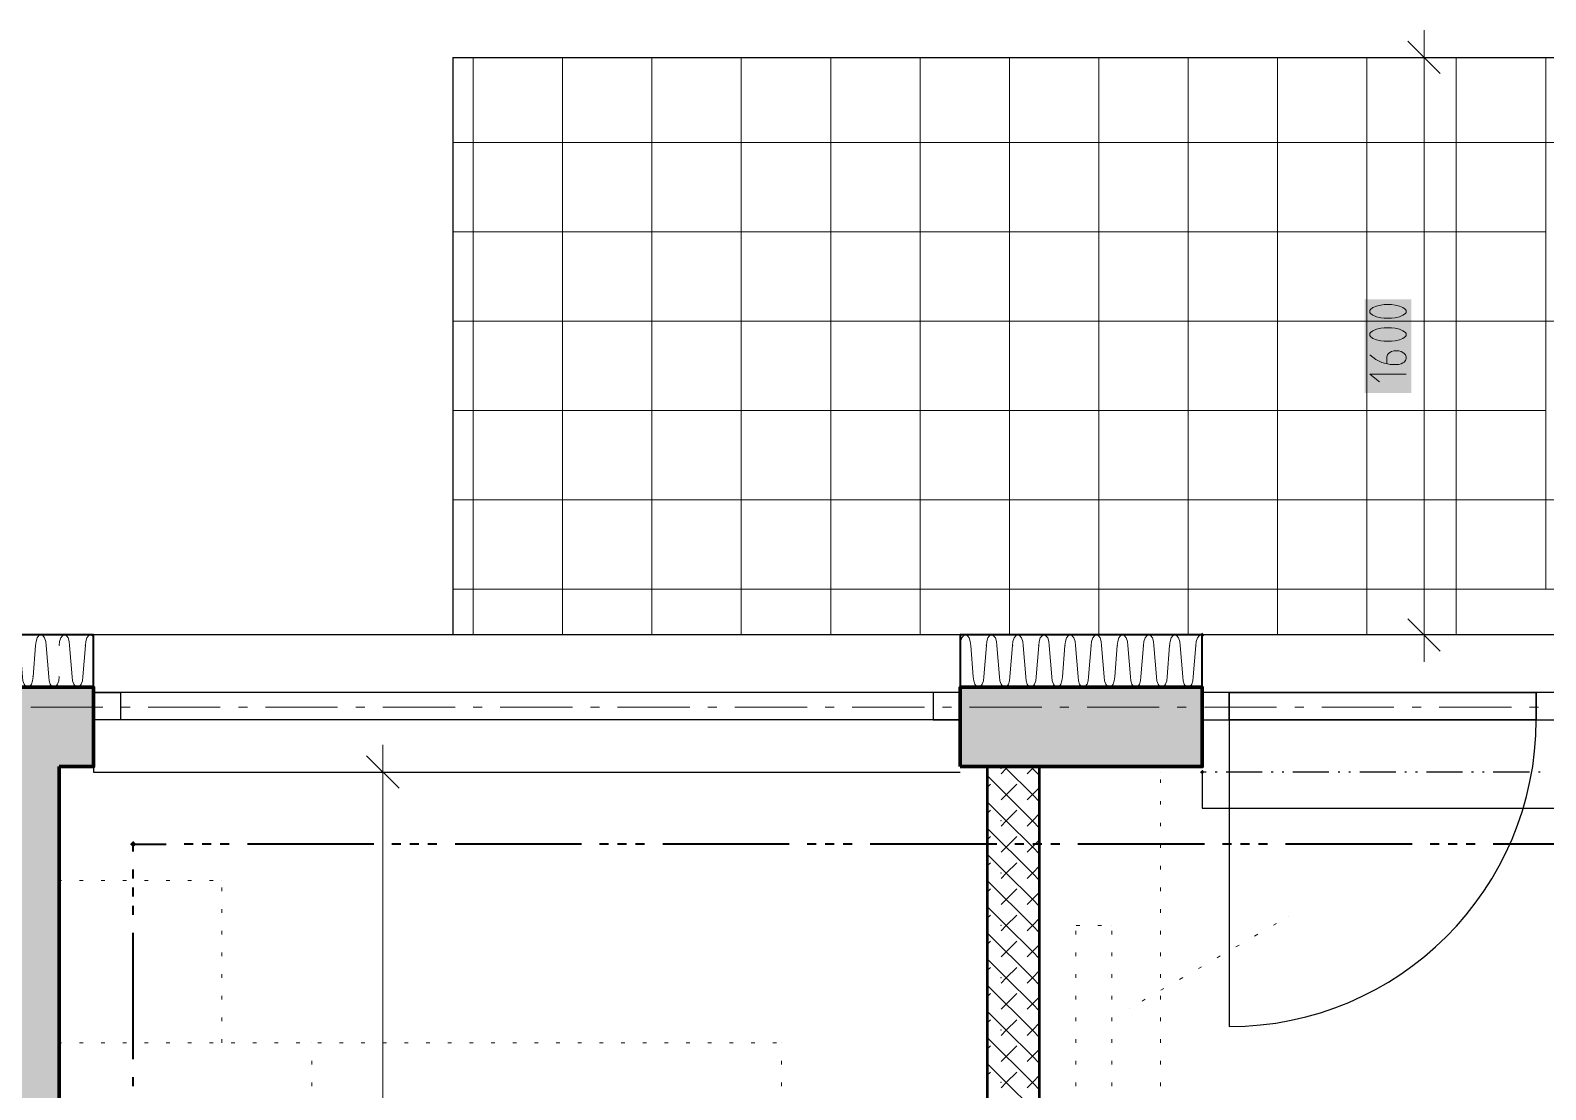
# Model space of a CAD drawing. Header units: millimetres. Extents: x 0 to 594, y 0 to 420.
# Drawn here: x 286.49 to 329.5, y 321.04 to 351.12 of the extents above; entities that cross this region are included whole.
import ezdxf

# ---------------------------------------------------------------- set-up
doc = ezdxf.new("R2010")
doc.units = ezdxf.units.MM
doc.header["$LTSCALE"] = 8
for name, color, linetype in [('PDF_Dvere', 7, 'Continuous'), ('PDF_Koty delkove', 7, 'Continuous'), ('PDF_Nabytek', 7, 'Continuous'), ('PDF_Obecne 0.25', 7, 'Continuous'), ('PDF_Okna', 7, 'Continuous'), ('PDF_Osy hlavni', 7, 'Continuous'), ('PDF_Pozarni useky', 7, 'Continuous'), ('PDF_Pricky zdene', 7, 'Continuous'), ('PDF_Srafy', 7, 'Continuous'), ('PDF_Steny obvodove nosne', 7, 'Continuous'), ('PDF_Steny sendvic', 7, 'Continuous'), ('PDF_Zatepleni', 7, 'Continuous')]:
    doc.layers.add(name, color=color, linetype=linetype)

msp = doc.modelspace()

# ---------------------------------------------------------------- linework, layer by layer
at = {"layer": 'PDF_Dvere', "lineweight": 25}
for points in [[(320.522, 332.31), (319.754, 332.31), (319.754, 331.541), (320.522, 331.541)], [(320.522, 332.31), (320.522, 331.541)], [(330.004, 332.31), (329.235, 332.31), (329.235, 331.541), (330.004, 331.541)], [(329.235, 332.31), (329.235, 331.541)]]:
    msp.add_lwpolyline(points, close=True, dxfattribs=at)
for points in [[(329.235, 332.31), (320.522, 332.31), (329.235, 332.31)], [(329.235, 331.541), (320.522, 331.541), (329.235, 331.541)]]:
    msp.add_lwpolyline(points, dxfattribs=at)
msp.add_lwpolyline([(320.522, 331.541), (320.522, 322.829, 0.414213), (329.235, 331.541)], format="xyb", dxfattribs=at)
at = {"layer": 'PDF_Koty delkove', "lineweight": 18}
for points in [[(326.052, 350.35), (326.052, 351.119)], [(326.513, 349.889), (325.591, 350.811)], [(326.821, 350.35), (326.052, 350.35), (325.283, 350.35)], [(326.052, 333.95), (326.052, 350.35)], [(325.128, 342.671), (324.923, 342.671), (324.822, 342.657), (324.702, 342.629), (324.599, 342.588), (324.531, 342.534), (324.514, 342.506), (324.514, 342.452), (324.531, 342.424), (324.599, 342.37), (324.702, 342.329), (324.822, 342.301), (324.923, 342.287), (325.128, 342.287), (325.231, 342.301), (325.351, 342.329), (325.453, 342.37), (325.522, 342.424), (325.539, 342.452)], [(325.539, 342.452), (325.539, 342.506), (325.522, 342.534), (325.453, 342.588), (325.351, 342.629), (325.231, 342.657), (325.128, 342.671)], [(324.992, 341.658), (324.992, 341.849), (325.009, 341.904), (325.043, 341.945), (325.078, 341.972), (325.128, 342), (325.197, 342.013), (325.333, 342.013), (325.402, 342), (325.453, 341.972), (325.487, 341.945), (325.522, 341.904), (325.539, 341.849), (325.539, 341.795), (325.522, 341.74), (325.487, 341.699), (325.453, 341.672), (325.402, 341.644), (325.333, 341.63), (325.094, 341.63), (324.856, 341.685), (324.684, 341.767), (324.514, 341.904)], [(325.539, 341.356), (324.514, 341.356), (324.787, 341.138)], [(326.513, 333.489), (325.591, 334.411)], [(326.821, 333.95), (326.052, 333.95), (325.283, 333.95)], [(326.052, 333.95), (326.052, 333.181)], [(296.497, 330.055), (296.497, 330.824)], [(296.959, 329.594), (296.036, 330.516)], [(297.266, 330.055), (296.497, 330.055), (295.729, 330.055)], [(296.497, 243.7), (296.497, 246.262), (296.497, 250.926), (296.497, 272.758), (296.497, 274.244), (296.497, 280.907), (296.497, 330.055)]]:
    msp.add_lwpolyline(points, dxfattribs=at)
msp.add_lwpolyline([(325.128, 343.328), (324.923, 343.328), (324.822, 343.314), (324.702, 343.287), (324.599, 343.245), (324.531, 343.191), (324.514, 343.163), (324.514, 343.109), (324.531, 343.081), (324.599, 343.027), (324.702, 342.986), (324.822, 342.958), (324.923, 342.944), (325.128, 342.944), (325.231, 342.958), (325.351, 342.986), (325.453, 343.027), (325.522, 343.081), (325.539, 343.109), (325.539, 343.163), (325.522, 343.191), (325.453, 343.245), (325.351, 343.287), (325.231, 343.314)], close=True, dxfattribs=at)
at = {"layer": 'PDF_Koty delkove', "color": 7, "lineweight": 18, "true_color": 0xffffff, "transparency": 33554559}
msp.add_solid([(325.693, 340.819), (325.693, 343.481), (324.361, 340.819), (324.361, 343.481)], dxfattribs=at)
at = {"layer": 'PDF_Nabytek', "lineweight": 13}
for points in [[(315.141, 330.055), (315.141, 330.055)], [(318.567, 330.055), (318.567, 330.055)], [(315.141, 329.745), (315.141, 329.848)], [(318.567, 329.745), (318.567, 329.848)], [(315.141, 329.13), (315.141, 329.233)], [(318.567, 329.13), (318.567, 329.233)], [(315.141, 328.515), (315.141, 328.618)], [(318.567, 328.515), (318.567, 328.618)], [(315.141, 327.9), (315.141, 328.003)], [(318.567, 327.9), (318.567, 328.003)], [(315.141, 327.285), (315.141, 327.388)], [(318.567, 327.285), (318.567, 327.388)], [(287.375, 326.98), (287.313, 326.98)], [(287.313, 326.98), (287.313, 326.98)], [(287.313, 326.98), (287.313, 326.98)], [(287.99, 326.98), (287.888, 326.98)], [(288.605, 326.98), (288.503, 326.98)], [(289.22, 326.98), (289.118, 326.98)], [(289.835, 326.98), (289.733, 326.98)], [(290.45, 326.98), (290.348, 326.98)], [(291.065, 326.98), (290.963, 326.98)], [(291.68, 326.98), (291.578, 326.98)], [(291.925, 326.98), (291.925, 326.98)], [(291.925, 326.98), (291.925, 326.98)], [(287.313, 326.67), (287.313, 326.773)], [(291.925, 326.67), (291.925, 326.773)], [(315.141, 326.67), (315.141, 326.773)], [(318.567, 326.67), (318.567, 326.773)], [(287.313, 326.055), (287.313, 326.158)], [(291.925, 326.055), (291.925, 326.158)], [(315.141, 326.055), (315.141, 326.158)], [(318.567, 326.055), (318.567, 326.158)], [(316.166, 325.699), (316.166, 325.699)], [(316.166, 325.699), (316.166, 325.699)], [(316.28, 325.699), (316.177, 325.699)], [(316.895, 325.699), (316.792, 325.699)], [(317.191, 325.699), (317.191, 325.699)], [(317.191, 325.699), (317.191, 325.699)], [(321.775, 325.704), (321.864, 325.755)], [(322.203, 325.951), (322.203, 325.951)], [(287.313, 325.44), (287.313, 325.543)], [(291.925, 325.44), (291.925, 325.543)], [(315.141, 325.44), (315.141, 325.543)], [(316.166, 325.44), (316.166, 325.543)], [(317.191, 325.44), (317.191, 325.543)], [(318.567, 325.44), (318.567, 325.543)], [(321.243, 325.396), (321.332, 325.448)], [(287.313, 324.825), (287.313, 324.928)], [(291.925, 324.825), (291.925, 324.928)], [(315.141, 324.825), (315.141, 324.928)], [(316.166, 324.825), (316.166, 324.928)], [(317.191, 324.825), (317.191, 324.928)], [(318.567, 324.825), (318.567, 324.928)], [(320.178, 324.781), (320.266, 324.833)], [(320.71, 325.089), (320.799, 325.14)], [(287.313, 324.21), (287.313, 324.313)], [(291.925, 324.21), (291.925, 324.313)], [(315.141, 324.21), (315.141, 324.313)], [(316.166, 324.21), (316.166, 324.313)], [(317.191, 324.21), (317.191, 324.313)], [(318.567, 324.21), (318.567, 324.313)], [(319.645, 324.474), (319.734, 324.525)], [(318.58, 323.859), (318.669, 323.91)], [(319.112, 324.166), (319.201, 324.218)], [(287.313, 323.595), (287.313, 323.698)], [(291.925, 323.595), (291.925, 323.698)], [(315.141, 323.595), (315.141, 323.698)], [(316.166, 323.595), (316.166, 323.698)], [(317.191, 323.595), (317.191, 323.698)], [(318.047, 323.551), (318.136, 323.603)], [(318.567, 323.595), (318.567, 323.698)], [(287.313, 322.98), (287.313, 323.083)], [(291.925, 322.98), (291.925, 323.083)], [(315.141, 322.98), (315.141, 323.083)], [(316.166, 322.98), (316.166, 323.083)], [(317.191, 322.98), (317.191, 323.083)], [(317.679, 323.339), (317.679, 323.339)], [(318.567, 322.98), (318.567, 323.083)], [(287.313, 322.368), (287.313, 322.468)], [(287.375, 322.368), (287.313, 322.368)], [(287.313, 322.368), (287.313, 322.368)], [(287.313, 322.365), (287.313, 322.368)], [(287.313, 322.368), (287.313, 322.368)], [(287.313, 322.368), (287.313, 322.368)], [(287.99, 322.368), (287.888, 322.368)], [(288.605, 322.368), (288.503, 322.368)], [(289.22, 322.368), (289.118, 322.368)], [(289.835, 322.368), (289.733, 322.368)], [(290.45, 322.368), (290.348, 322.368)], [(291.065, 322.368), (290.963, 322.368)], [(291.68, 322.368), (291.578, 322.368)], [(291.925, 322.368), (291.925, 322.468)], [(291.925, 322.368), (291.925, 322.368)], [(292.295, 322.368), (292.193, 322.368)], [(292.91, 322.368), (292.808, 322.368)], [(293.525, 322.368), (293.423, 322.368)], [(294.14, 322.368), (294.038, 322.368)], [(294.488, 322.365), (294.488, 322.368)], [(294.488, 322.368), (294.488, 322.368)], [(294.755, 322.368), (294.653, 322.368)], [(295.37, 322.368), (295.268, 322.368)], [(295.985, 322.368), (295.883, 322.368)], [(296.6, 322.368), (296.498, 322.368)], [(297.215, 322.368), (297.113, 322.368)], [(297.83, 322.368), (297.728, 322.368)], [(298.445, 322.368), (298.343, 322.368)], [(299.06, 322.368), (298.958, 322.368)], [(299.675, 322.368), (299.573, 322.368)], [(300.29, 322.368), (300.187, 322.368)], [(300.905, 322.368), (300.802, 322.368)], [(301.52, 322.368), (301.417, 322.368)], [(302.135, 322.368), (302.032, 322.368)], [(302.75, 322.368), (302.647, 322.368)], [(303.365, 322.368), (303.262, 322.368)], [(303.98, 322.368), (303.877, 322.368)], [(304.595, 322.368), (304.492, 322.368)], [(305.21, 322.368), (305.107, 322.368)], [(305.825, 322.368), (305.722, 322.368)], [(306.44, 322.368), (306.337, 322.368)], [(307.055, 322.368), (306.952, 322.368)], [(307.67, 322.368), (307.567, 322.368)], [(307.813, 322.365), (307.813, 322.368)], [(307.813, 322.368), (307.813, 322.368)], [(307.813, 322.368), (307.813, 322.368)], [(315.141, 322.365), (315.141, 322.468)], [(316.166, 322.365), (316.166, 322.468)], [(317.191, 322.365), (317.191, 322.468)], [(318.567, 322.365), (318.567, 322.468)], [(287.313, 321.75), (287.313, 321.853)], [(294.488, 321.75), (294.488, 321.853)], [(307.813, 321.75), (307.813, 321.853)], [(315.141, 321.75), (315.141, 321.853)], [(316.166, 321.75), (316.166, 321.853)], [(317.191, 321.75), (317.191, 321.853)], [(318.567, 321.75), (318.567, 321.853)], [(287.313, 321.135), (287.313, 321.238)], [(294.488, 321.135), (294.488, 321.238)], [(307.813, 321.135), (307.813, 321.238)], [(315.141, 321.135), (315.141, 321.238)], [(316.166, 321.135), (316.166, 321.238)], [(317.191, 321.135), (317.191, 321.238)], [(318.567, 321.135), (318.567, 321.238)]]:
    msp.add_lwpolyline(points, dxfattribs=at)
at = {"layer": 'PDF_Obecne 0.25', "lineweight": 25}
for points in [[(298.485, 350.35), (330.26, 350.35)], [(298.485, 350.35), (298.486, 333.95)], [(330.004, 333.95), (319.754, 333.95)], [(319.754, 330.055), (319.754, 329.03), (330.004, 329.03), (330.004, 330.055)]]:
    msp.add_lwpolyline(points, dxfattribs=at)
at = {"layer": 'PDF_Okna', "lineweight": 25}
for points in [[(312.886, 333.95), (288.287, 333.95), (288.287, 330.055), (312.886, 330.055)], [(312.886, 332.31), (288.287, 332.31)], [(312.886, 331.541), (288.287, 331.541)]]:
    msp.add_lwpolyline(points, dxfattribs=at)
for points in [[(288.287, 332.31), (289.055, 332.31), (289.055, 331.541), (288.287, 331.541)], [(312.886, 332.31), (312.118, 332.31), (312.118, 331.541), (312.886, 331.541)]]:
    msp.add_lwpolyline(points, close=True, dxfattribs=at)
at = {"layer": 'PDF_Osy hlavni', "lineweight": 18}
for points in [[(288.554, 331.9), (286.504, 331.9)], [(289.323, 331.9), (289.066, 331.9)], [(291.885, 331.9), (289.835, 331.9)], [(292.654, 331.9), (292.398, 331.9)], [(295.216, 331.9), (293.166, 331.9)], [(295.985, 331.9), (295.729, 331.9)], [(298.548, 331.9), (296.498, 331.9)], [(299.316, 331.9), (299.06, 331.9)], [(301.879, 331.9), (299.829, 331.9)], [(302.647, 331.9), (302.391, 331.9)], [(305.21, 331.9), (303.16, 331.9)], [(305.979, 331.9), (305.722, 331.9)], [(308.541, 331.9), (306.491, 331.9)], [(309.31, 331.9), (309.054, 331.9)], [(311.872, 331.9), (309.822, 331.9)], [(312.641, 331.9), (312.385, 331.9)], [(315.204, 331.9), (313.154, 331.9)], [(315.972, 331.9), (315.716, 331.9)], [(318.535, 331.9), (316.485, 331.9)], [(319.304, 331.9), (319.047, 331.9)], [(321.866, 331.9), (319.816, 331.9)], [(322.635, 331.9), (322.379, 331.9)], [(325.197, 331.9), (323.147, 331.9)], [(325.966, 331.9), (325.71, 331.9)], [(328.529, 331.9), (326.479, 331.9)], [(329.297, 331.9), (329.041, 331.9)]]:
    msp.add_lwpolyline(points, dxfattribs=at)
at = {"layer": 'PDF_Pozarni useky', "lineweight": 35}
for points in [[(289.414, 327.798), (289.414, 328.005), (290.348, 328.005)], [(291.116, 328.005), (290.86, 328.005)], [(291.629, 328.005), (291.373, 328.005)], [(292.141, 328.005), (291.885, 328.005)], [(296.241, 328.005), (292.654, 328.005)], [(297.01, 328.005), (296.754, 328.005)], [(297.523, 328.005), (297.266, 328.005)], [(298.035, 328.005), (297.779, 328.005)], [(302.135, 328.005), (298.548, 328.005)], [(302.904, 328.005), (302.647, 328.005)], [(303.416, 328.005), (303.16, 328.005)], [(303.929, 328.005), (303.672, 328.005)], [(308.029, 328.005), (304.441, 328.005)], [(308.797, 328.005), (308.541, 328.005)], [(309.31, 328.005), (309.054, 328.005)], [(309.822, 328.005), (309.566, 328.005)], [(313.922, 328.005), (310.335, 328.005)], [(314.691, 328.005), (314.435, 328.005)], [(315.204, 328.005), (314.947, 328.005)], [(315.716, 328.005), (315.46, 328.005)], [(319.816, 328.005), (316.229, 328.005)], [(320.585, 328.005), (320.329, 328.005)], [(321.097, 328.005), (320.841, 328.005)], [(321.61, 328.005), (321.354, 328.005)], [(325.71, 328.005), (322.122, 328.005)], [(326.479, 328.005), (326.222, 328.005)], [(326.991, 328.005), (326.735, 328.005)], [(327.504, 328.005), (327.247, 328.005)], [(331.603, 328.005), (328.016, 328.005)], [(289.414, 327.029), (289.414, 327.285)], [(289.414, 326.517), (289.414, 326.773)], [(289.414, 326.004), (289.414, 326.26)], [(289.414, 321.904), (289.414, 325.492)], [(289.414, 321.135), (289.414, 321.392)]]:
    msp.add_lwpolyline(points, dxfattribs=at)
at = {"layer": 'PDF_Pozarni useky', "lineweight": 35, "transparency": 33554559}
for points in [[(289.414, 327.916), (289.324, 328.005), (289.504, 328.005), (289.414, 328.095)], [(289.504, 328.005), (289.414, 327.916), (289.414, 328.095), (289.324, 328.005)]]:
    msp.add_solid(points, dxfattribs=at)
at = {"layer": 'PDF_Pricky zdene', "lineweight": 50}
msp.add_lwpolyline([(315.141, 280.907), (315.141, 330.055), (315.141, 330.209), (313.655, 330.209), (313.655, 330.055), (313.655, 280.907), (313.656, 280.907)], close=True, dxfattribs=at)
at = {"layer": 'PDF_Pricky zdene', "lineweight": 9}
for points in [[(315.141, 328.876), (314.936, 328.671), (313.655, 329.953)], [(314.045, 330.009), (314.193, 330.158)], [(315.141, 329.21), (314.936, 329.415), (314.193, 330.158), (314.142, 330.209)], [(314.193, 330.158), (314.245, 330.209)], [(314.788, 330.009), (314.936, 330.158)], [(314.988, 330.209), (314.936, 330.158), (314.885, 330.209)], [(315.141, 329.953), (314.936, 330.158)], [(313.655, 329.62), (313.747, 329.712)], [(314.045, 329.266), (314.491, 329.712)], [(314.788, 329.266), (314.936, 329.415), (315.141, 329.62)], [(315.141, 327.723), (314.936, 327.928), (314.193, 328.671), (313.655, 329.21)], [(313.655, 328.876), (313.747, 328.969)], [(314.045, 328.523), (314.193, 328.671)], [(314.193, 328.671), (314.491, 328.969)], [(314.788, 328.523), (314.936, 328.671)], [(315.141, 328.466), (314.936, 328.671)], [(315.141, 327.39), (314.936, 327.185), (313.655, 328.466)], [(313.655, 328.133), (313.747, 328.226)], [(314.045, 327.78), (314.491, 328.226)], [(314.788, 327.78), (314.936, 327.928)], [(314.936, 327.928), (315.141, 328.133)], [(315.141, 326.237), (314.936, 326.442), (314.193, 327.185), (313.655, 327.723)], [(313.655, 327.39), (313.747, 327.482)], [(314.193, 327.185), (314.491, 327.482)], [(315.141, 325.904), (314.936, 325.699), (313.655, 326.98)], [(314.045, 327.037), (314.193, 327.185)], [(314.788, 327.037), (314.936, 327.185)], [(315.141, 326.98), (314.936, 327.185)], [(313.655, 326.647), (313.747, 326.739)], [(314.045, 326.293), (314.491, 326.739)], [(314.936, 326.442), (315.141, 326.647)], [(315.141, 324.751), (314.936, 324.956), (314.193, 325.699), (313.655, 326.237)], [(314.788, 326.293), (314.936, 326.442)], [(313.655, 325.904), (313.747, 325.996)], [(314.045, 325.55), (314.193, 325.699)], [(314.193, 325.699), (314.491, 325.996)], [(314.788, 325.55), (314.936, 325.699)], [(315.141, 325.494), (314.936, 325.699)], [(315.141, 324.418), (314.936, 324.213), (313.655, 325.494)], [(313.655, 325.161), (313.747, 325.253)], [(314.045, 324.807), (314.491, 325.253)], [(314.936, 324.956), (315.141, 325.161)], [(315.141, 323.265), (314.936, 323.47), (314.193, 324.213), (313.655, 324.751)], [(314.788, 324.807), (314.936, 324.956)], [(313.655, 324.418), (313.747, 324.51)], [(314.193, 324.213), (314.491, 324.51)], [(315.141, 322.932), (314.936, 322.727), (313.655, 324.008)], [(314.045, 324.064), (314.193, 324.213)], [(314.788, 324.064), (314.936, 324.213)], [(315.141, 324.008), (314.936, 324.213)], [(313.655, 323.675), (313.747, 323.767)], [(314.045, 323.321), (314.491, 323.767)], [(314.788, 323.321), (314.936, 323.47)], [(314.936, 323.47), (315.141, 323.675)], [(315.141, 321.778), (314.936, 321.983), (314.193, 322.727), (313.655, 323.265)], [(313.655, 322.932), (313.747, 323.024)], [(314.193, 322.727), (314.491, 323.024)], [(314.045, 322.578), (314.193, 322.727)], [(314.788, 322.578), (314.936, 322.727)], [(315.141, 322.522), (314.936, 322.727)], [(315.141, 321.445), (314.936, 321.24), (313.655, 322.522)], [(313.655, 322.188), (313.747, 322.281)], [(314.045, 321.835), (314.491, 322.281)], [(314.936, 321.983), (315.141, 322.188)], [(315.141, 320.292), (314.936, 320.497), (314.193, 321.24), (313.655, 321.778)], [(314.788, 321.835), (314.936, 321.983)], [(313.655, 321.445), (313.747, 321.538)], [(314.193, 321.24), (314.491, 321.538)], [(314.045, 321.092), (314.193, 321.24)], [(314.788, 321.092), (314.936, 321.24)], [(315.141, 321.035), (314.936, 321.24)]]:
    msp.add_lwpolyline(points, dxfattribs=at)
at = {"layer": 'PDF_Pricky zdene', "lineweight": 9, "transparency": 33554559}
for points in [[(314.045, 330.138), (314.022, 330.161), (314.068, 330.161), (314.045, 330.184)], [(314.936, 330.135), (314.913, 330.158), (314.96, 330.158), (314.936, 330.181)], [(314.045, 328.651), (314.022, 328.674), (314.068, 328.674), (314.045, 328.698)], [(314.936, 328.648), (314.913, 328.671), (314.96, 328.671), (314.936, 328.695)], [(314.045, 327.165), (314.022, 327.188), (314.068, 327.188), (314.045, 327.211)], [(314.936, 327.162), (314.913, 327.185), (314.96, 327.185), (314.936, 327.208)], [(314.045, 325.679), (314.022, 325.702), (314.068, 325.702), (314.045, 325.725)], [(314.936, 325.676), (314.913, 325.699), (314.96, 325.699), (314.936, 325.722)], [(314.045, 324.193), (314.022, 324.216), (314.068, 324.216), (314.045, 324.239)], [(314.936, 324.19), (314.913, 324.213), (314.96, 324.213), (314.936, 324.236)], [(314.045, 322.706), (314.022, 322.729), (314.068, 322.729), (314.045, 322.753)], [(314.936, 322.703), (314.913, 322.727), (314.96, 322.727), (314.936, 322.75)], [(314.045, 321.22), (314.022, 321.243), (314.068, 321.243), (314.045, 321.266)], [(314.936, 321.217), (314.913, 321.24), (314.96, 321.24), (314.936, 321.263)]]:
    msp.add_solid(points, dxfattribs=at)
at = {"layer": 'PDF_Srafy', "lineweight": 9}
for points in [[(329.504, 350.35), (329.504, 345.394), (324.43, 345.394), (319.357, 345.394), (314.283, 345.394), (309.21, 345.394), (304.136, 345.394), (299.063, 345.394), (298.485, 345.394)], [(326.967, 350.35), (326.967, 347.931), (321.893, 347.931), (316.82, 347.931), (311.747, 347.931), (306.673, 347.931), (301.6, 347.931), (298.485, 347.931)], [(299.063, 350.35), (299.063, 345.394), (299.063, 340.321), (299.063, 335.247), (299.063, 333.95)], [(301.6, 350.35), (301.6, 347.931), (301.6, 342.857), (301.6, 337.784), (301.6, 333.95)], [(304.136, 350.35), (304.136, 345.394), (304.136, 340.321), (304.136, 335.247), (304.136, 333.95)], [(306.673, 350.35), (306.673, 347.931), (306.673, 342.857), (306.673, 337.784), (306.673, 333.95)], [(309.21, 350.35), (309.21, 345.394), (309.21, 340.321), (309.21, 335.247), (309.21, 333.95)], [(311.747, 350.35), (311.747, 347.931), (311.747, 342.857), (311.747, 337.784), (311.747, 333.95)], [(314.283, 350.35), (314.283, 345.394), (314.283, 340.321), (314.283, 335.247), (314.283, 333.95)], [(316.82, 350.35), (316.82, 347.931), (316.82, 342.857), (316.82, 337.784), (316.82, 333.95)], [(319.357, 350.35), (319.357, 345.394), (319.357, 340.321), (319.357, 335.247), (319.357, 333.95)], [(321.893, 350.35), (321.893, 347.931)], [(324.43, 350.35), (324.43, 345.394)], [(321.893, 347.931), (321.893, 342.857), (321.893, 337.784), (321.893, 333.95)], [(330.26, 347.931), (326.967, 347.931)], [(326.967, 347.931), (326.967, 342.857), (326.967, 337.784)], [(329.504, 345.394), (329.504, 340.321), (324.43, 340.321), (319.357, 340.321), (314.283, 340.321), (309.21, 340.321), (304.136, 340.321), (299.063, 340.321), (298.485, 340.321)], [(324.43, 345.394), (324.43, 340.321), (324.43, 335.247), (324.43, 333.95)], [(330.26, 342.857), (326.967, 342.857), (321.893, 342.857), (316.82, 342.857), (311.747, 342.857), (306.673, 342.857), (301.6, 342.857), (298.485, 342.857)], [(329.504, 340.321), (329.504, 335.247)], [(330.26, 337.784), (326.967, 337.784), (321.893, 337.784), (316.82, 337.784), (311.747, 337.784), (306.673, 337.784), (301.6, 337.784), (298.485, 337.784)], [(326.967, 337.784), (326.967, 333.95)], [(330.26, 335.247), (329.504, 335.247), (324.43, 335.247), (319.357, 335.247), (314.283, 335.247), (309.21, 335.247), (304.136, 335.247), (299.063, 335.247), (298.485, 335.247)]]:
    msp.add_lwpolyline(points, dxfattribs=at)
at = {"layer": 'PDF_Steny obvodove nosne', "lineweight": 70}
for points in [[(287.313, 332.464), (285.263, 332.464), (285.263, 330.055), (285.263, 250.926), (285.263, 248.312), (287.313, 248.312), (287.313, 250.926), (287.313, 330.055), (287.313, 330.209)], [(287.313, 330.209), (288.287, 330.209), (288.287, 332.464), (287.313, 332.464)]]:
    msp.add_lwpolyline(points, dxfattribs=at)
msp.add_lwpolyline([(312.886, 330.209), (319.754, 330.209), (319.754, 332.464), (312.886, 332.464)], close=True, dxfattribs=at)
at = {"layer": 'PDF_Steny obvodove nosne', "color": 9, "lineweight": 9, "true_color": 0xc0c0c0, "transparency": 33554559}
for points in [[(287.313, 248.312), (287.313, 332.464), (285.263, 248.312), (285.263, 332.464)], [(287.313, 330.209), (288.287, 330.209), (287.313, 332.464), (288.287, 332.464)], [(312.886, 330.209), (319.754, 330.209), (312.886, 332.464), (319.754, 332.464)]]:
    msp.add_solid(points, dxfattribs=at)
at = {"layer": 'PDF_Steny sendvic', "lineweight": 25}
for points in [[(319.867, 333.95), (319.816, 333.95)], [(320.175, 333.95), (320.124, 333.95)], [(321.456, 333.95), (320.431, 333.95)], [(321.764, 333.95), (321.712, 333.95)], [(322.071, 333.95), (322.02, 333.95)], [(323.352, 333.95), (322.327, 333.95)], [(323.66, 333.95), (323.609, 333.95)], [(323.967, 333.95), (323.916, 333.95)], [(325.249, 333.95), (324.224, 333.95)], [(325.556, 333.95), (325.505, 333.95)], [(325.864, 333.95), (325.812, 333.95)], [(327.145, 333.95), (326.12, 333.95)], [(327.452, 333.95), (327.401, 333.95)], [(327.76, 333.95), (327.708, 333.95)], [(329.041, 333.95), (328.016, 333.95)], [(329.348, 333.95), (329.297, 333.95)], [(319.867, 330.055), (319.816, 330.055)], [(320.175, 330.055), (320.124, 330.055)], [(321.456, 330.055), (320.431, 330.055)], [(321.764, 330.055), (321.712, 330.055)], [(322.071, 330.055), (322.02, 330.055)], [(323.352, 330.055), (322.327, 330.055)], [(323.66, 330.055), (323.609, 330.055)], [(323.967, 330.055), (323.916, 330.055)], [(325.249, 330.055), (324.224, 330.055)], [(325.556, 330.055), (325.505, 330.055)], [(325.864, 330.055), (325.812, 330.055)], [(327.145, 330.055), (326.12, 330.055)], [(327.452, 330.055), (327.401, 330.055)], [(327.76, 330.055), (327.708, 330.055)], [(329.041, 330.055), (328.016, 330.055)], [(329.348, 330.055), (329.297, 330.055)]]:
    msp.add_lwpolyline(points, dxfattribs=at)
at = {"layer": 'PDF_Steny sendvic', "lineweight": 25, "transparency": 33554559}
for points in [[(319.818, 333.95), (319.754, 333.886), (319.754, 334.014), (319.69, 333.95)], [(319.818, 330.055), (319.754, 329.991), (319.754, 330.119), (319.69, 330.055)]]:
    msp.add_solid(points, dxfattribs=at)
at = {"layer": 'PDF_Zatepleni', "lineweight": 35}
msp.add_lwpolyline([(285.263, 332.669), (285.263, 332.464), (287.313, 332.464), (288.287, 332.464), (288.287, 332.669), (288.287, 333.95), (287.313, 333.95), (285.263, 333.95)], dxfattribs=at)
at = {"layer": 'PDF_Zatepleni', "lineweight": 9}
for points in [[(286.065, 333.95), (286.107, 333.929), (286.155, 333.864), (286.188, 333.767), (286.199, 333.653), (286.273, 332.761), (286.284, 332.647), (286.316, 332.551), (286.364, 332.487), (286.421, 332.464), (286.478, 332.487), (286.526, 332.551), (286.559, 332.647), (286.57, 332.761), (286.643, 333.653)], [(286.777, 333.95), (286.736, 333.929), (286.687, 333.864), (286.655, 333.767), (286.643, 333.653)], [(286.808, 333.95), (286.85, 333.929), (286.898, 333.864), (286.931, 333.767), (286.942, 333.653), (287.016, 332.761), (287.027, 332.647), (287.059, 332.551), (287.107, 332.487), (287.164, 332.464), (287.221, 332.487), (287.269, 332.551), (287.302, 332.647), (287.313, 332.761)], [(287.818, 332.464), (287.776, 332.485), (287.728, 332.55), (287.695, 332.647), (287.684, 332.761), (287.61, 333.653), (287.599, 333.767), (287.567, 333.863), (287.518, 333.928), (287.462, 333.95), (287.405, 333.928), (287.356, 333.863), (287.324, 333.767), (287.313, 333.653)], [(288.287, 333.894), (288.262, 333.928), (288.205, 333.95), (288.148, 333.928), (288.1, 333.863), (288.067, 333.767), (288.056, 333.653), (287.983, 332.761), (287.971, 332.647), (287.939, 332.55), (287.89, 332.485), (287.849, 332.464)], [(313.035, 333.95), (312.978, 333.928), (312.93, 333.863), (312.898, 333.767), (312.886, 333.653)], [(313.184, 333.653), (313.172, 333.767), (313.14, 333.863), (313.092, 333.928), (313.035, 333.95)], [(313.778, 333.95), (313.721, 333.928), (313.673, 333.863), (313.641, 333.767), (313.63, 333.653)], [(313.927, 333.653), (313.916, 333.767), (313.883, 333.863), (313.835, 333.928), (313.778, 333.95)], [(314.521, 333.95), (314.464, 333.928), (314.416, 333.863), (314.384, 333.767), (314.373, 333.653)], [(314.67, 333.653), (314.659, 333.767), (314.626, 333.863), (314.578, 333.928), (314.521, 333.95)], [(315.264, 333.95), (315.208, 333.928), (315.159, 333.863), (315.127, 333.767), (315.116, 333.653)], [(315.413, 333.653), (315.402, 333.767), (315.37, 333.863), (315.321, 333.928), (315.264, 333.95)], [(316.008, 333.95), (315.951, 333.928), (315.902, 333.863), (315.87, 333.767), (315.859, 333.653)], [(316.156, 333.653), (316.145, 333.767), (316.113, 333.863), (316.064, 333.928), (316.008, 333.95)], [(316.751, 333.95), (316.694, 333.928), (316.646, 333.863), (316.613, 333.767), (316.602, 333.653)], [(316.899, 333.653), (316.888, 333.767), (316.856, 333.863), (316.808, 333.928), (316.751, 333.95)], [(317.494, 333.95), (317.437, 333.928), (317.389, 333.863), (317.356, 333.767), (317.345, 333.653)], [(317.642, 333.653), (317.631, 333.767), (317.599, 333.863), (317.551, 333.928), (317.494, 333.95)], [(318.237, 333.95), (318.18, 333.928), (318.132, 333.863), (318.1, 333.767), (318.088, 333.653)], [(318.386, 333.653), (318.374, 333.767), (318.342, 333.863), (318.294, 333.928), (318.237, 333.95)], [(318.843, 333.767), (318.831, 333.653)], [(318.98, 333.95), (318.923, 333.928), (318.875, 333.863), (318.843, 333.767)], [(319.129, 333.653), (319.117, 333.767), (319.085, 333.863), (319.037, 333.928), (318.98, 333.95)], [(319.723, 333.95), (319.666, 333.928), (319.618, 333.863), (319.586, 333.767), (319.575, 333.653)], [(319.754, 333.938), (319.723, 333.95)], [(286.643, 333.653), (286.643, 333.653)], [(313.184, 333.653), (313.257, 332.761)], [(313.556, 332.761), (313.63, 333.653)], [(313.927, 333.653), (314, 332.761)], [(314.299, 332.761), (314.373, 333.653)], [(314.67, 333.653), (314.744, 332.761), (314.755, 332.647), (314.787, 332.55), (314.836, 332.485), (314.877, 332.464)], [(315.042, 332.761), (315.116, 333.653)], [(315.413, 333.653), (315.487, 332.761), (315.498, 332.647), (315.53, 332.55), (315.579, 332.485), (315.62, 332.464)], [(315.785, 332.761), (315.859, 333.653)], [(316.156, 333.653), (316.23, 332.761), (316.241, 332.647), (316.274, 332.55), (316.322, 332.485), (316.364, 332.464)], [(316.529, 332.761), (316.602, 333.653)], [(316.899, 333.653), (316.973, 332.761), (316.984, 332.647), (317.017, 332.55), (317.065, 332.485), (317.107, 332.464)], [(317.272, 332.761), (317.345, 333.653)], [(317.642, 333.653), (317.716, 332.761), (317.727, 332.647), (317.76, 332.55), (317.808, 332.485), (317.85, 332.464)], [(318.015, 332.761), (318.088, 333.653)], [(318.386, 333.653), (318.459, 332.761), (318.47, 332.647), (318.503, 332.55), (318.551, 332.485), (318.593, 332.464)], [(318.758, 332.761), (318.831, 333.653)], [(319.129, 333.653), (319.202, 332.761), (319.214, 332.647), (319.246, 332.55), (319.294, 332.485), (319.336, 332.464)], [(319.501, 332.761), (319.575, 333.653)], [(287.983, 332.761), (287.983, 332.761)], [(313.257, 332.761), (313.269, 332.647), (313.301, 332.55), (313.35, 332.485), (313.391, 332.464)], [(313.422, 332.464), (313.464, 332.485), (313.512, 332.55), (313.545, 332.647), (313.556, 332.761)], [(313.556, 332.761), (313.556, 332.761)], [(314, 332.761), (314.012, 332.647), (314.044, 332.55)], [(314.044, 332.55), (314.093, 332.485), (314.134, 332.464)], [(314.165, 332.464), (314.207, 332.485), (314.255, 332.55), (314.288, 332.647), (314.299, 332.761)], [(314.299, 332.761), (314.299, 332.761)], [(314.299, 332.761), (314.299, 332.761)], [(314.909, 332.464), (314.95, 332.485), (314.999, 332.55), (315.031, 332.647), (315.042, 332.761)], [(315.042, 332.761), (315.042, 332.761)], [(315.652, 332.464), (315.693, 332.485), (315.742, 332.55), (315.774, 332.647), (315.785, 332.761)], [(315.785, 332.761), (315.785, 332.761)], [(316.395, 332.464), (316.436, 332.485), (316.485, 332.55), (316.517, 332.647), (316.529, 332.761)], [(316.529, 332.761), (316.529, 332.761)], [(317.138, 332.464), (317.179, 332.485), (317.228, 332.55), (317.26, 332.647), (317.272, 332.761)], [(317.272, 332.761), (317.272, 332.761)], [(317.881, 332.464), (317.923, 332.485), (317.971, 332.55), (318.003, 332.647), (318.015, 332.761)], [(318.015, 332.761), (318.015, 332.761)], [(318.624, 332.464), (318.666, 332.485), (318.714, 332.55), (318.746, 332.647), (318.758, 332.761)], [(318.758, 332.761), (318.758, 332.761)], [(319.367, 332.464), (319.409, 332.485), (319.457, 332.55), (319.49, 332.647), (319.501, 332.761)], [(319.501, 332.761), (319.501, 332.761)]]:
    msp.add_lwpolyline(points, dxfattribs=at)
at = {"layer": 'PDF_Zatepleni', "lineweight": 35}
msp.add_lwpolyline([(312.886, 332.464), (319.754, 332.464), (319.754, 332.669), (319.754, 333.95), (312.886, 333.95), (312.886, 332.669)], close=True, dxfattribs=at)
at = {"layer": 'PDF_Zatepleni', "lineweight": 9, "transparency": 33554559}
for points in [[(287.313, 333.676), (287.336, 333.653), (287.313, 333.63)], [(288.056, 333.63), (288.033, 333.653), (288.079, 333.653), (288.056, 333.676)], [(312.886, 333.676), (312.91, 333.653), (312.886, 333.63)], [(313.63, 333.63), (313.607, 333.653), (313.653, 333.653), (313.63, 333.676)], [(314.373, 333.63), (314.35, 333.653), (314.396, 333.653), (314.373, 333.676)], [(315.116, 333.63), (315.093, 333.653), (315.139, 333.653), (315.116, 333.676)], [(315.859, 333.63), (315.836, 333.653), (315.882, 333.653), (315.859, 333.676)], [(316.602, 333.63), (316.579, 333.653), (316.625, 333.653), (316.602, 333.676)], [(317.345, 333.63), (317.322, 333.653), (317.368, 333.653), (317.345, 333.676)], [(318.088, 333.63), (318.065, 333.653), (318.111, 333.653), (318.088, 333.676)], [(318.831, 333.63), (318.808, 333.653), (318.854, 333.653), (318.831, 333.676)], [(319.575, 333.63), (319.551, 333.653), (319.598, 333.653), (319.575, 333.676)], [(286.57, 332.738), (286.547, 332.761), (286.593, 332.761), (286.57, 332.784)], [(287.313, 332.738), (287.29, 332.761), (287.313, 332.784)]]:
    msp.add_solid(points, dxfattribs=at)

doc.saveas('drawing.dxf')
